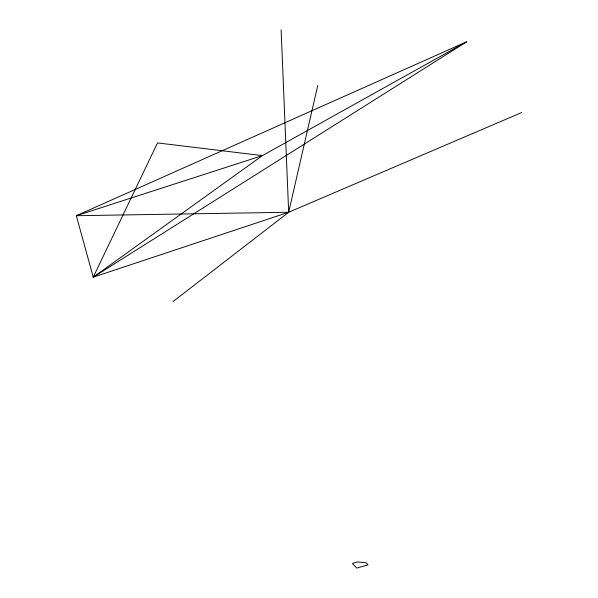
<?xml version="1.0" encoding="UTF-8"?>
<svg xmlns="http://www.w3.org/2000/svg" width="598" height="598" viewBox="0 0 598 598"><rect width="100%" height="100%" fill="white"/><g stroke="black" fill="none" stroke-linecap="round" stroke-linejoin="round"><path stroke-width="0.9" d="M317.762 85.417L288.67 212.253L173.061 301.541M466.582 41.808L93.236 277.18L157.506 142.915L262.417 155.607L466.582 41.808L76.327 215.721L93.236 277.18L288.67 212.253L521.673 112.529M93.236 277.18L262.417 155.607L76.327 215.721L288.67 212.253L281.12 29.9M366.058 565.394L356.797 568.1L352.439 563.451L357.298 561.933L366.23 562.83L368.032 564.751L366.058 565.394"/></g></svg>
